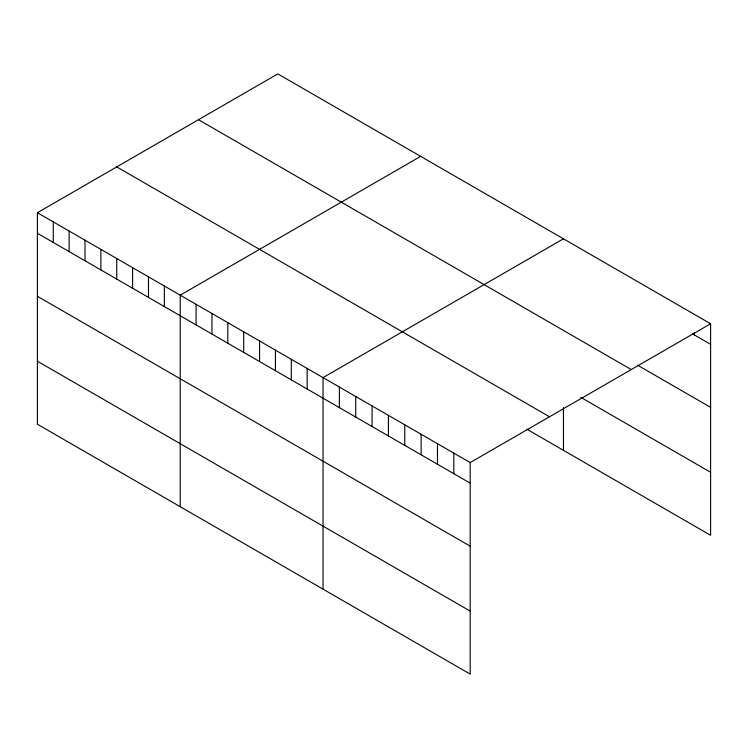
<?xml version="1.0" encoding="UTF-8"?>
<svg xmlns="http://www.w3.org/2000/svg" width="748" height="748" viewBox="0 0 748 748"><rect width="100%" height="100%" fill="white"/><g stroke="black" fill="none" stroke-linecap="round" stroke-linejoin="round"><path stroke-width="1.12" d="M37.4 212.713L470.174 462.573L470.174 674.098L37.4 424.238L37.4 212.713L277.826 73.902L710.6 323.762L710.6 535.288L526.76 429.146M420.647 156.36L180.212 295.17L180.212 506.695M563.459 238.808L323.033 377.618L323.033 589.144M470.174 462.573L710.6 323.762M692.33 333.776L710.6 344.323M637.511 365.146L710.6 407.342M198.491 119.708L631.256 369.568M580.766 397.31L710.6 472.269M116.744 166.907L549.509 416.767M37.4 233.283L470.174 483.133M37.4 296.292L470.174 546.152M37.4 361.219L470.174 611.079M694.247 332.608L694.247 334.889M563.459 407.576L563.459 450.333M453.821 453.129L453.821 473.699M437.477 443.695L437.477 464.256M421.124 434.251L421.124 454.821M404.771 424.817L404.771 445.378M388.427 415.374L388.427 435.944M372.074 405.94L372.074 426.5M355.73 396.496L355.73 417.066M339.377 387.062L339.377 407.623M307.157 368.455L307.157 389.025M291.29 359.302L291.29 379.862M275.423 350.139L275.423 370.699M259.556 340.976L259.556 361.536M243.689 331.813L243.689 352.383M227.822 322.65L227.822 343.22M211.955 313.487L211.955 334.057M196.079 304.333L196.079 324.894M164.345 286.007L164.345 306.568M148.478 276.844L148.478 297.405M132.611 267.681L132.611 288.251M116.744 258.518L116.744 279.088M100.877 249.364L100.877 269.925M85.001 240.201L85.001 260.762M69.134 231.038L69.134 251.599M53.267 221.876L53.267 242.436"/></g></svg>
